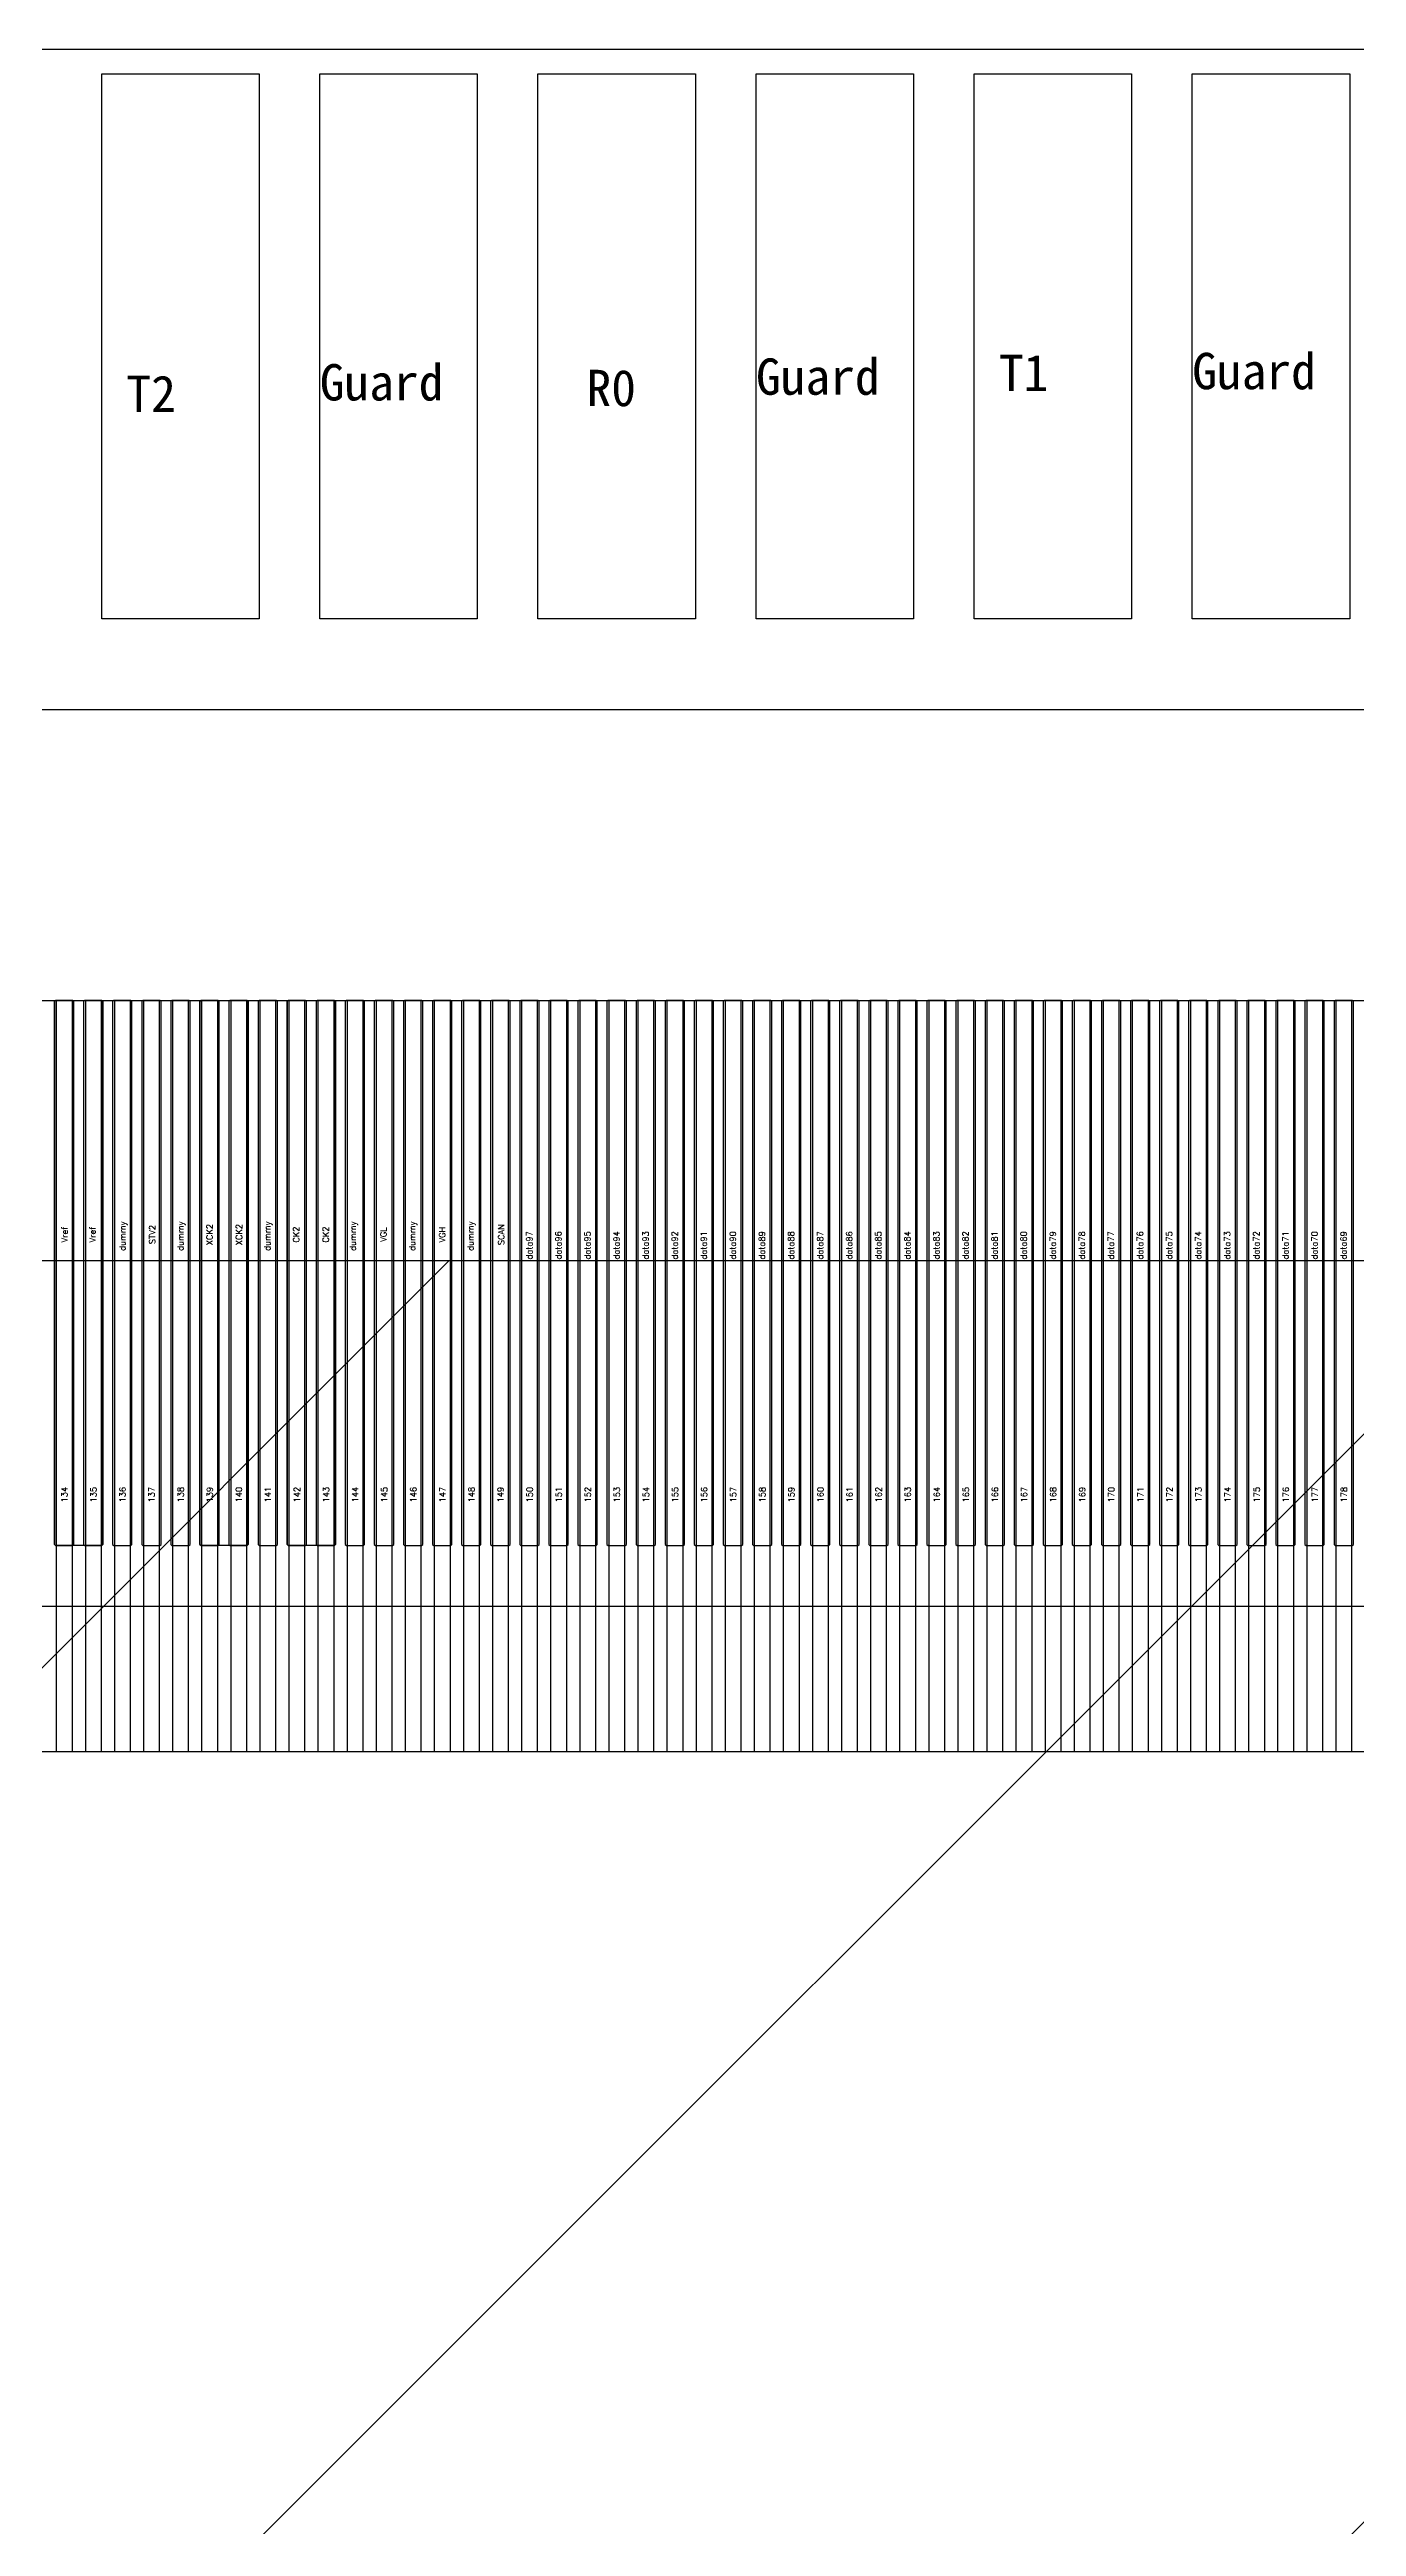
# Model space of a CAD drawing. Header units: millimetres. Extents: x 1387 to 2553, y -68 to 207.
# Drawn here: x 1860.665 to 1861.744, y 51.478 to 53.523 of the extents above; entities that cross this region are included whole.
import ezdxf
from ezdxf.enums import TextEntityAlignment as Align

# ---------------------------------------------------------------- set-up
doc = ezdxf.new("R2010")
doc.units = ezdxf.units.MM
for name, color, linetype in [('COF', 4, 'Continuous'), ('DIM（标注）', 3, 'Continuous'), ('Panel', 7, 'Continuous')]:
    doc.layers.add(name, color=color, linetype=linetype)
doc.styles.add('txt', font='txt.shx')
doc.styles.add('宋体', font='')
doc.styles.get('宋体').set_extended_font_data('SimSun')
doc.dimstyles.new('STANDARD$0', dxfattribs={"dimtxt": 2, "dimasz": 2, "dimexe": 0.4, "dimexo": 0.4, "dimgap": 0.4, "dimtad": 1, "dimzin": 0, "dimdsep": 46, "dimtxsty": '宋体', "dimcen": 0.4, "dimclrd": 256, "dimclre": 256, "dimclrt": 256, "dimadec": 0, "dimazin": 0, "dimtfac": 1, "dimtofl": 0, "dimtmove": 0, "dimatfit": 3, "dimfxl": 1, "dimtolj": 1, "dimtzin": 0, "dimarcsym": 0})

# ---------------------------------------------------------------- blocks, each defined once
blk = doc.blocks.new('COF')
at = {"layer": 'COF'}
for p, q in [((1641.7011, 311.7192, 0.4681), (1648.8301, 311.7192, 0.4681)), ((1641.7011, 311.7192, 0.4681), (1648.8301, 311.7192, 0.4681)), ((1645.3431, 311.7192, 0.4681), (1645.3431, 311.0992, 0.4681)), ((1645.3561, 311.7192, 0.4681), (1645.3561, 311.0992, 0.4681)), ((1645.3671, 311.7192, 0.4681), (1645.3671, 311.0992, 0.4681)), ((1645.3801, 311.7192, 0.4681), (1645.3801, 311.0992, 0.4681)), ((1645.3911, 311.7192, 0.4681), (1645.3911, 311.0992, 0.4681)), ((1645.4041, 311.7192, 0.4681), (1645.4041, 311.0992, 0.4681)), ((1645.4151, 311.7192, 0.4681), (1645.4151, 311.0992, 0.4681)), ((1645.4281, 311.7192, 0.4681), (1645.4281, 311.0992, 0.4681)), ((1645.4391, 311.7192, 0.4681), (1645.4391, 311.0992, 0.4681)), ((1645.4521, 311.7192, 0.4681), (1645.4521, 311.0992, 0.4681)), ((1645.4631, 311.7192, 0.4681), (1645.4631, 311.0992, 0.4681)), ((1645.4761, 311.7192, 0.4681), (1645.4761, 311.0992, 0.4681)), ((1645.4871, 311.7192, 0.4681), (1645.4871, 311.0992, 0.4681)), ((1645.5001, 311.7192, 0.4681), (1645.5001, 311.0992, 0.4681)), ((1645.5111, 311.7192, 0.4681), (1645.5111, 311.0992, 0.4681)), ((1645.5241, 311.7192, 0.4681), (1645.5241, 311.0992, 0.4681)), ((1645.5351, 311.7192, 0.4681), (1645.5351, 311.0992, 0.4681)), ((1645.5481, 311.7192, 0.4681), (1645.5481, 311.0992, 0.4681)), ((1645.5591, 311.7192, 0.4681), (1645.5591, 311.0992, 0.4681)), ((1645.5721, 311.7192, 0.4681), (1645.5721, 311.0992, 0.4681)), ((1645.5831, 311.7192, 0.4681), (1645.5831, 311.0992, 0.4681)), ((1645.5961, 311.7192, 0.4681), (1645.5961, 311.0992, 0.4681)), ((1645.6071, 311.7192, 0.4681), (1645.6071, 311.0992, 0.4681)), ((1645.6201, 311.7192, 0.4681), (1645.6201, 311.0992, 0.4681)), ((1645.6311, 311.7192, 0.4681), (1645.6311, 311.0992, 0.4681)), ((1645.6441, 311.7192, 0.4681), (1645.6441, 311.0992, 0.4681)), ((1645.6551, 311.7192, 0.4681), (1645.6551, 311.0992, 0.4681)), ((1645.6681, 311.7192, 0.4681), (1645.6681, 311.0992, 0.4681)), ((1645.6791, 311.7192, 0.4681), (1645.6791, 311.0992, 0.4681)), ((1645.6921, 311.7192, 0.4681), (1645.6921, 311.0992, 0.4681)), ((1645.7031, 311.7192, 0.4681), (1645.7031, 311.0992, 0.4681)), ((1645.7161, 311.7192, 0.4681), (1645.7161, 311.0992, 0.4681)), ((1645.7271, 311.7192, 0.4681), (1645.7271, 311.0992, 0.4681)), ((1645.7401, 311.7192, 0.4681), (1645.7401, 311.0992, 0.4681)), ((1645.7511, 311.7192, 0.4681), (1645.7511, 311.0992, 0.4681)), ((1645.7641, 311.7192, 0.4681), (1645.7641, 311.0992, 0.4681)), ((1645.7751, 311.7192, 0.4681), (1645.7751, 311.0992, 0.4681)), ((1645.7881, 311.7192, 0.4681), (1645.7881, 311.0992, 0.4681)), ((1645.7991, 311.7192, 0.4681), (1645.7991, 311.0992, 0.4681)), ((1645.8121, 311.7192, 0.4681), (1645.8121, 311.0992, 0.4681)), ((1645.8231, 311.7192, 0.4681), (1645.8231, 311.0992, 0.4681)), ((1645.8361, 311.7192, 0.4681), (1645.8361, 311.0992, 0.4681)), ((1645.8471, 311.7192, 0.4681), (1645.8471, 311.0992, 0.4681)), ((1645.8601, 311.7192, 0.4681), (1645.8601, 311.0992, 0.4681)), ((1645.8711, 311.7192, 0.4681), (1645.8711, 311.0992, 0.4681)), ((1645.8841, 311.7192, 0.4681), (1645.8841, 311.0992, 0.4681)), ((1645.8951, 311.7192, 0.4681), (1645.8951, 311.0992, 0.4681)), ((1645.9081, 311.7192, 0.4681), (1645.9081, 311.0992, 0.4681)), ((1645.9191, 311.7192, 0.4681), (1645.9191, 311.0992, 0.4681)), ((1645.9321, 311.7192, 0.4681), (1645.9321, 311.0992, 0.4681)), ((1645.9431, 311.7192, 0.4681), (1645.9431, 311.0992, 0.4681)), ((1645.9561, 311.7192, 0.4681), (1645.9561, 311.0992, 0.4681)), ((1645.9671, 311.7192, 0.4681), (1645.9671, 311.0992, 0.4681)), ((1645.9801, 311.7192, 0.4681), (1645.9801, 311.0992, 0.4681)), ((1645.9911, 311.7192, 0.4681), (1645.9911, 311.0992, 0.4681)), ((1646.0041, 311.7192, 0.4681), (1646.0041, 311.0992, 0.4681)), ((1646.0151, 311.7192, 0.4681), (1646.0151, 311.0992, 0.4681)), ((1646.0281, 311.7192, 0.4681), (1646.0281, 311.0992, 0.4681)), ((1646.0391, 311.7192, 0.4681), (1646.0391, 311.0992, 0.4681)), ((1646.0521, 311.7192, 0.4681), (1646.0521, 311.0992, 0.4681)), ((1646.0631, 311.7192, 0.4681), (1646.0631, 311.0992, 0.4681)), ((1646.0761, 311.7192, 0.4681), (1646.0761, 311.0992, 0.4681)), ((1646.0871, 311.7192, 0.4681), (1646.0871, 311.0992, 0.4681)), ((1646.1001, 311.7192, 0.4681), (1646.1001, 311.0992, 0.4681)), ((1646.1111, 311.7192, 0.4681), (1646.1111, 311.0992, 0.4681)), ((1646.1241, 311.7192, 0.4681), (1646.1241, 311.0992, 0.4681)), ((1646.1351, 311.7192, 0.4681), (1646.1351, 311.0992, 0.4681)), ((1646.1481, 311.7192, 0.4681), (1646.1481, 311.0992, 0.4681)), ((1646.1591, 311.7192, 0.4681), (1646.1591, 311.0992, 0.4681)), ((1646.1721, 311.7192, 0.4681), (1646.1721, 311.0992, 0.4681)), ((1646.1831, 311.7192, 0.4681), (1646.1831, 311.0992, 0.4681)), ((1646.1961, 311.7192, 0.4681), (1646.1961, 311.0992, 0.4681)), ((1646.2071, 311.7192, 0.4681), (1646.2071, 311.0992, 0.4681)), ((1646.2201, 311.7192, 0.4681), (1646.2201, 311.0992, 0.4681)), ((1646.2311, 311.7192, 0.4681), (1646.2311, 311.0992, 0.4681)), ((1646.2441, 311.7192, 0.4681), (1646.2441, 311.0992, 0.4681)), ((1646.2551, 311.7192, 0.4681), (1646.2551, 311.0992, 0.4681)), ((1646.2681, 311.7192, 0.4681), (1646.2681, 311.0992, 0.4681)), ((1646.2791, 311.7192, 0.4681), (1646.2791, 311.0992, 0.4681)), ((1646.2921, 311.7192, 0.4681), (1646.2921, 311.0992, 0.4681)), ((1646.3031, 311.7192, 0.4681), (1646.3031, 311.0992, 0.4681)), ((1646.3161, 311.7192, 0.4681), (1646.3161, 311.0992, 0.4681)), ((1646.3271, 311.7192, 0.4681), (1646.3271, 311.0992, 0.4681)), ((1646.3401, 311.7192, 0.4681), (1646.3401, 311.0992, 0.4681)), ((1646.3511, 311.7192, 0.4681), (1646.3511, 311.0992, 0.4681)), ((1646.3641, 311.7192, 0.4681), (1646.3641, 311.0992, 0.4681)), ((1646.3751, 311.7192, 0.4681), (1646.3751, 311.0992, 0.4681)), ((1646.3881, 311.7192, 0.4681), (1646.3881, 311.0992, 0.4681)), ((1646.3991, 311.7192, 0.4681), (1646.3991, 311.0992, 0.4681)), ((1646.4121, 311.7192, 0.4681), (1646.4121, 311.0992, 0.4681)), ((1641.9006, 311.0992, 0.4681), (1648.6306, 311.0992, 0.4681)), ((1645.3431, 311.0992, 0.4681), (1645.3561, 311.0992, 0.4681)), ((1645.3436, 311.0992, 0.4681), (1645.3556, 311.0992, 0.4681)), ((1645.3671, 311.0992, 0.4681), (1645.3801, 311.0992, 0.4681)), ((1645.3676, 311.0992, 0.4681), (1645.3796, 311.0992, 0.4681)), ((1645.3911, 311.0992, 0.4681), (1645.4041, 311.0992, 0.4681)), ((1645.3916, 311.0992, 0.4681), (1645.4036, 311.0992, 0.4681)), ((1645.4151, 311.0992, 0.4681), (1645.4281, 311.0992, 0.4681)), ((1645.4156, 311.0992, 0.4681), (1645.4276, 311.0992, 0.4681)), ((1645.4391, 311.0992, 0.4681), (1645.4521, 311.0992, 0.4681)), ((1645.4396, 311.0992, 0.4681), (1645.4516, 311.0992, 0.4681)), ((1645.4631, 311.0992, 0.4681), (1645.4761, 311.0992, 0.4681)), ((1645.4636, 311.0992, 0.4681), (1645.4756, 311.0992, 0.4681)), ((1645.4871, 311.0992, 0.4681), (1645.5001, 311.0992, 0.4681)), ((1645.4876, 311.0992, 0.4681), (1645.4996, 311.0992, 0.4681)), ((1645.5111, 311.0992, 0.4681), (1645.5241, 311.0992, 0.4681)), ((1645.5116, 311.0992, 0.4681), (1645.5236, 311.0992, 0.4681)), ((1645.5351, 311.0992, 0.4681), (1645.5481, 311.0992, 0.4681)), ((1645.5356, 311.0992, 0.4681), (1645.5476, 311.0992, 0.4681)), ((1645.5591, 311.0992, 0.4681), (1645.5721, 311.0992, 0.4681)), ((1645.5596, 311.0992, 0.4681), (1645.5716, 311.0992, 0.4681)), ((1645.5831, 311.0992, 0.4681), (1645.5961, 311.0992, 0.4681)), ((1645.5836, 311.0992, 0.4681), (1645.5956, 311.0992, 0.4681)), ((1645.6071, 311.0992, 0.4681), (1645.6201, 311.0992, 0.4681)), ((1645.6076, 311.0992, 0.4681), (1645.6196, 311.0992, 0.4681)), ((1645.6311, 311.0992, 0.4681), (1645.6441, 311.0992, 0.4681)), ((1645.6316, 311.0992, 0.4681), (1645.6436, 311.0992, 0.4681)), ((1645.6551, 311.0992, 0.4681), (1645.6681, 311.0992, 0.4681)), ((1645.6556, 311.0992, 0.4681), (1645.6676, 311.0992, 0.4681)), ((1645.6791, 311.0992, 0.4681), (1645.6921, 311.0992, 0.4681)), ((1645.6796, 311.0992, 0.4681), (1645.6916, 311.0992, 0.4681)), ((1645.7031, 311.0992, 0.4681), (1645.7161, 311.0992, 0.4681)), ((1645.7036, 311.0992, 0.4681), (1645.7156, 311.0992, 0.4681)), ((1645.7271, 311.0992, 0.4681), (1645.7401, 311.0992, 0.4681)), ((1645.7276, 311.0992, 0.4681), (1645.7396, 311.0992, 0.4681)), ((1645.7511, 311.0992, 0.4681), (1645.7641, 311.0992, 0.4681)), ((1645.7516, 311.0992, 0.4681), (1645.7636, 311.0992, 0.4681)), ((1645.7751, 311.0992, 0.4681), (1645.7881, 311.0992, 0.4681)), ((1645.7756, 311.0992, 0.4681), (1645.7876, 311.0992, 0.4681)), ((1645.7991, 311.0992, 0.4681), (1645.8121, 311.0992, 0.4681)), ((1645.7996, 311.0992, 0.4681), (1645.8116, 311.0992, 0.4681)), ((1645.8231, 311.0992, 0.4681), (1645.8361, 311.0992, 0.4681)), ((1645.8236, 311.0992, 0.4681), (1645.8356, 311.0992, 0.4681)), ((1645.8471, 311.0992, 0.4681), (1645.8601, 311.0992, 0.4681)), ((1645.8476, 311.0992, 0.4681), (1645.8596, 311.0992, 0.4681)), ((1645.8711, 311.0992, 0.4681), (1645.8841, 311.0992, 0.4681)), ((1645.8716, 311.0992, 0.4681), (1645.8836, 311.0992, 0.4681)), ((1645.8951, 311.0992, 0.4681), (1645.9081, 311.0992, 0.4681)), ((1645.8956, 311.0992, 0.4681), (1645.9076, 311.0992, 0.4681)), ((1645.9191, 311.0992, 0.4681), (1645.9321, 311.0992, 0.4681)), ((1645.9196, 311.0992, 0.4681), (1645.9316, 311.0992, 0.4681)), ((1645.9431, 311.0992, 0.4681), (1645.9561, 311.0992, 0.4681)), ((1645.9436, 311.0992, 0.4681), (1645.9556, 311.0992, 0.4681)), ((1645.9671, 311.0992, 0.4681), (1645.9801, 311.0992, 0.4681)), ((1645.9676, 311.0992, 0.4681), (1645.9796, 311.0992, 0.4681)), ((1645.9911, 311.0992, 0.4681), (1646.0041, 311.0992, 0.4681)), ((1645.9916, 311.0992, 0.4681), (1646.0036, 311.0992, 0.4681)), ((1646.0151, 311.0992, 0.4681), (1646.0281, 311.0992, 0.4681)), ((1646.0156, 311.0992, 0.4681), (1646.0276, 311.0992, 0.4681)), ((1646.0391, 311.0992, 0.4681), (1646.0521, 311.0992, 0.4681)), ((1646.0396, 311.0992, 0.4681), (1646.0516, 311.0992, 0.4681)), ((1646.0631, 311.0992, 0.4681), (1646.0761, 311.0992, 0.4681)), ((1646.0636, 311.0992, 0.4681), (1646.0756, 311.0992, 0.4681)), ((1646.0871, 311.0992, 0.4681), (1646.1001, 311.0992, 0.4681)), ((1646.0876, 311.0992, 0.4681), (1646.0996, 311.0992, 0.4681)), ((1646.1111, 311.0992, 0.4681), (1646.1241, 311.0992, 0.4681)), ((1646.1116, 311.0992, 0.4681), (1646.1236, 311.0992, 0.4681)), ((1646.1351, 311.0992, 0.4681), (1646.1481, 311.0992, 0.4681)), ((1646.1356, 311.0992, 0.4681), (1646.1476, 311.0992, 0.4681)), ((1646.1591, 311.0992, 0.4681), (1646.1721, 311.0992, 0.4681)), ((1646.1596, 311.0992, 0.4681), (1646.1716, 311.0992, 0.4681)), ((1646.1831, 311.0992, 0.4681), (1646.1961, 311.0992, 0.4681)), ((1646.1836, 311.0992, 0.4681), (1646.1956, 311.0992, 0.4681)), ((1646.2071, 311.0992, 0.4681), (1646.2201, 311.0992, 0.4681)), ((1646.2076, 311.0992, 0.4681), (1646.2196, 311.0992, 0.4681)), ((1646.2311, 311.0992, 0.4681), (1646.2441, 311.0992, 0.4681)), ((1646.2316, 311.0992, 0.4681), (1646.2436, 311.0992, 0.4681)), ((1646.2551, 311.0992, 0.4681), (1646.2681, 311.0992, 0.4681)), ((1646.2556, 311.0992, 0.4681), (1646.2676, 311.0992, 0.4681)), ((1646.2791, 311.0992, 0.4681), (1646.2921, 311.0992, 0.4681)), ((1646.2796, 311.0992, 0.4681), (1646.2916, 311.0992, 0.4681)), ((1646.3031, 311.0992, 0.4681), (1646.3161, 311.0992, 0.4681)), ((1646.3036, 311.0992, 0.4681), (1646.3156, 311.0992, 0.4681)), ((1646.3271, 311.0992, 0.4681), (1646.3401, 311.0992, 0.4681)), ((1646.3276, 311.0992, 0.4681), (1646.3396, 311.0992, 0.4681)), ((1646.3511, 311.0992, 0.4681), (1646.3641, 311.0992, 0.4681)), ((1646.3516, 311.0992, 0.4681), (1646.3636, 311.0992, 0.4681)), ((1646.3751, 311.0992, 0.4681), (1646.3881, 311.0992, 0.4681)), ((1646.3756, 311.0992, 0.4681), (1646.3876, 311.0992, 0.4681)), ((1646.3991, 311.0992, 0.4681), (1646.4121, 311.0992, 0.4681)), ((1646.3996, 311.0992, 0.4681), (1646.4116, 311.0992, 0.4681))]:
    blk.add_line(p, q, dxfattribs=at)
blk = doc.blocks.new('*D66')
at = {"layer": 'Defpoints', "color": 0, "linetype": 'Continuous'}
for p in [(1856.9983, 52.2378, 0.2184), (1842.9856, -9.3035), (1863.0287, -9.3035, 0.2184)]:
    blk.add_point(p, dxfattribs=at)
at = {"layer": 'DIM（标注）', "color": 3, "linetype": 'Continuous', "lineweight": -2}
for p, q in [((1856.3983, 52.2378), (1842.3856, 52.2378)), ((1842.9856, 51.6378), (1842.9856, 40.3532)), ((1842.9856, -8.7035), (1842.9856, 29.6616)), ((1862.4287, -9.3035), (1842.3856, -9.3035))]:
    blk.add_line(p, q, dxfattribs=at)
at = {"layer": 'DIM（标注）', "color": 3, "linetype": 'Continuous'}
for points in [[(1842.8856, 51.6378), (1843.0856, 51.6378), (1842.9856, 52.2378)], [(1842.8856, -8.7035), (1843.0856, -8.7035), (1842.9856, -9.3035)]]:
    blk.add_solid(points, dxfattribs=at)
at = {"layer": 'DIM（标注）', "color": 3, "linetype": 'Continuous', "insert": (1842.9856, 35.0074), "char_height": 1.5, "attachment_point": 5, "rotation": 90, "style": '宋体'}
blk.add_mtext('61.54±0.5', dxfattribs=at)
blk = doc.blocks.new('DAFADF')
h = blk.add_hatch()
h.set_pattern_fill('ANSI31', scale=0.2, style=0)
h.set_pattern_definition([(45, (861.3915, -112.815), (-0.4490128, 0.4490128), [])])
h.paths.add_polyline_path([(1762.6906, 35.3146, -0.315299), (1763.0196, 35.7845), (1764.3687, 36.2755), (1756.3326, 36.2755), (1757.6807, 35.7848, -0.315827), (1758.0106, 35.3146), (1758.0106, 33.2755), (1762.6906, 33.2755)])
at = {"color": 30, "linetype": 'Continuous'}
blk.add_line((1764.3686, 36.2755, 2.6737), (1756.3326, 36.2755, 2.6737), dxfattribs=at)
at = {"color": 30, "linetype": 'Continuous', "elevation": 2.6737}
blk.add_lwpolyline([(1765.5756, 37.2755), (1755.1256, 37.2755)], dxfattribs=at)

msp = doc.modelspace()

# ---------------------------------------------------------------- linework, layer by layer
at = {"layer": 'Panel', "elevation": 2.6737}
for points in [[(1860.7085, 53.0528), (1860.7085, 53.5028)], [(1860.7085, 53.5028), (1860.8385, 53.5028)], [(1860.8385, 53.5028), (1860.8385, 53.0528)], [(1860.8885, 53.0528), (1860.8885, 53.5028)], [(1860.8885, 53.5028), (1861.0185, 53.5028)], [(1861.0185, 53.5028), (1861.0185, 53.0528)], [(1861.0685, 53.0528), (1861.0685, 53.5028)], [(1861.0685, 53.5028), (1861.1985, 53.5028)], [(1861.1985, 53.5028), (1861.1985, 53.0528)], [(1861.2485, 53.0528), (1861.2485, 53.5028)], [(1861.2485, 53.5028), (1861.3785, 53.5028)], [(1861.3785, 53.5028), (1861.3785, 53.0528)], [(1861.4285, 53.0528), (1861.4285, 53.5028)], [(1861.4285, 53.5028), (1861.5585, 53.5028)], [(1861.5585, 53.5028), (1861.5585, 53.0528)], [(1861.6085, 53.0528), (1861.6085, 53.5028)], [(1861.6085, 53.5028), (1861.7385, 53.5028)], [(1861.7385, 53.5028), (1861.7385, 53.0528)], [(1860.8385, 53.0528), (1860.7085, 53.0528)], [(1861.0185, 53.0528), (1860.8885, 53.0528)], [(1861.1985, 53.0528), (1861.0685, 53.0528)], [(1861.3785, 53.0528), (1861.2485, 53.0528)], [(1861.5585, 53.0528), (1861.4285, 53.0528)], [(1861.7385, 53.0528), (1861.6085, 53.0528)], [(1866.1983, 52.9778), (1854.9983, 52.9778)], [(1860.6695, 52.7368), (1860.6705, 52.7378)], [(1860.6705, 52.7378), (1860.6695, 52.7368)], [(1860.6695, 52.7368), (1860.6695, 52.7368)], [(1860.6695, 52.2888), (1860.6695, 52.7368)], [(1860.6695, 52.7368), (1860.6695, 52.2888)], [(1860.6705, 52.7378), (1860.7085, 52.7378)], [(1860.6845, 52.7378), (1860.6705, 52.7378)], [(1860.6855, 52.7368), (1860.6845, 52.7378)], [(1860.6855, 52.2888), (1860.6855, 52.7368)], [(1860.6945, 52.7378), (1860.6935, 52.7368)], [(1860.6935, 52.7368), (1860.6935, 52.2888)], [(1860.7085, 52.7378), (1860.6945, 52.7378)], [(1860.7085, 52.7378), (1860.7095, 52.7368)], [(1860.7095, 52.7368), (1860.7085, 52.7378)], [(1860.7095, 52.7368), (1860.7095, 52.2888)], [(1860.7095, 52.2888), (1860.7095, 52.7368)], [(1860.7185, 52.7378), (1860.7175, 52.7368)], [(1860.7175, 52.7368), (1860.7175, 52.2888)], [(1860.7325, 52.7378), (1860.7185, 52.7378)], [(1860.7335, 52.7368), (1860.7325, 52.7378)], [(1860.7335, 52.2888), (1860.7335, 52.7368)], [(1860.7425, 52.7378), (1860.7415, 52.7368)], [(1860.7415, 52.7368), (1860.7415, 52.2888)], [(1860.7565, 52.7378), (1860.7425, 52.7378)], [(1860.7575, 52.7368), (1860.7565, 52.7378)], [(1860.7575, 52.2888), (1860.7575, 52.7368)], [(1860.7665, 52.7378), (1860.7655, 52.7368)], [(1860.7655, 52.7368), (1860.7655, 52.2888)], [(1860.7805, 52.7378), (1860.7665, 52.7378)], [(1860.7815, 52.7368), (1860.7805, 52.7378)], [(1860.7815, 52.2888), (1860.7815, 52.7368)], [(1860.7895, 52.7368), (1860.7905, 52.7378)], [(1860.7905, 52.7378), (1860.7895, 52.7368)], [(1860.7895, 52.7368), (1860.7895, 52.7368)], [(1860.7895, 52.2888), (1860.7895, 52.7368)], [(1860.7895, 52.7368), (1860.7895, 52.2888)], [(1860.7905, 52.7378), (1860.8285, 52.7378)], [(1860.8045, 52.7378), (1860.7905, 52.7378)], [(1860.8055, 52.7368), (1860.8045, 52.7378)], [(1860.8055, 52.2888), (1860.8055, 52.7368)], [(1860.8145, 52.7378), (1860.8135, 52.7368)], [(1860.8135, 52.7368), (1860.8135, 52.2888)], [(1860.8285, 52.7378), (1860.8145, 52.7378)], [(1860.8285, 52.7378), (1860.8295, 52.7368)], [(1860.8295, 52.7368), (1860.8285, 52.7378)], [(1860.8295, 52.7368), (1860.8295, 52.2888)], [(1860.8295, 52.2888), (1860.8295, 52.7368)], [(1860.8385, 52.7378), (1860.8375, 52.7368)], [(1860.8375, 52.7368), (1860.8375, 52.2888)], [(1860.8525, 52.7378), (1860.8385, 52.7378)], [(1860.8535, 52.7368), (1860.8525, 52.7378)], [(1860.8535, 52.2888), (1860.8535, 52.7368)], [(1860.8615, 52.7368), (1860.8625, 52.7378)], [(1860.8625, 52.7378), (1860.8615, 52.7368)], [(1860.8615, 52.7368), (1860.8615, 52.7368)], [(1860.8615, 52.2888), (1860.8615, 52.7368)], [(1860.8615, 52.7368), (1860.8615, 52.2888)], [(1860.8625, 52.7378), (1860.9005, 52.7378)], [(1860.8765, 52.7378), (1860.8625, 52.7378)], [(1860.8775, 52.7368), (1860.8765, 52.7378)], [(1860.8775, 52.2888), (1860.8775, 52.7368)], [(1860.8865, 52.7378), (1860.8855, 52.7368)], [(1860.8855, 52.7368), (1860.8855, 52.2888)], [(1860.9005, 52.7378), (1860.8865, 52.7378)], [(1860.9005, 52.7378), (1860.9015, 52.7368)], [(1860.9015, 52.7368), (1860.9005, 52.7378)], [(1860.9015, 52.7368), (1860.9015, 52.2888)], [(1860.9015, 52.2888), (1860.9015, 52.7368)], [(1860.9105, 52.7378), (1860.9095, 52.7368)], [(1860.9095, 52.7368), (1860.9095, 52.2888)], [(1860.9245, 52.7378), (1860.9105, 52.7378)], [(1860.9255, 52.7368), (1860.9245, 52.7378)], [(1860.9255, 52.2888), (1860.9255, 52.7368)], [(1860.9345, 52.7378), (1860.9335, 52.7368)], [(1860.9335, 52.7368), (1860.9335, 52.2888)], [(1860.9485, 52.7378), (1860.9345, 52.7378)], [(1860.9495, 52.7368), (1860.9485, 52.7378)], [(1860.9495, 52.2888), (1860.9495, 52.7368)], [(1860.9585, 52.7378), (1860.9575, 52.7368)], [(1860.9575, 52.7368), (1860.9575, 52.2888)], [(1860.9725, 52.7378), (1860.9585, 52.7378)], [(1860.9735, 52.7368), (1860.9725, 52.7378)], [(1860.9735, 52.2888), (1860.9735, 52.7368)], [(1860.9825, 52.7378), (1860.9815, 52.7368)], [(1860.9815, 52.7368), (1860.9815, 52.2888)], [(1860.9965, 52.7378), (1860.9825, 52.7378)], [(1860.9975, 52.7368), (1860.9965, 52.7378)], [(1860.9975, 52.2888), (1860.9975, 52.7368)], [(1861.0065, 52.7378), (1861.0055, 52.7368)], [(1861.0055, 52.7368), (1861.0055, 52.2888)], [(1861.0205, 52.7378), (1861.0065, 52.7378)], [(1861.0215, 52.7368), (1861.0205, 52.7378)], [(1861.0215, 52.2888), (1861.0215, 52.7368)], [(1861.0305, 52.7378), (1861.0295, 52.7368)], [(1861.0295, 52.7368), (1861.0295, 52.2888)], [(1861.0445, 52.7378), (1861.0305, 52.7378)], [(1861.0455, 52.7368), (1861.0445, 52.7378)], [(1861.0455, 52.2888), (1861.0455, 52.7368)], [(1861.0545, 52.7378), (1861.0535, 52.7368)], [(1861.0535, 52.7368), (1861.0535, 52.2888)], [(1861.0685, 52.7378), (1861.0545, 52.7378)], [(1861.0695, 52.7368), (1861.0685, 52.7378)], [(1861.0695, 52.2888), (1861.0695, 52.7368)], [(1861.0785, 52.7378), (1861.0775, 52.7368)], [(1861.0775, 52.7368), (1861.0775, 52.2888)], [(1861.0925, 52.7378), (1861.0785, 52.7378)], [(1861.0935, 52.7368), (1861.0925, 52.7378)], [(1861.0935, 52.2888), (1861.0935, 52.7368)], [(1861.1025, 52.7378), (1861.1015, 52.7368)], [(1861.1015, 52.7368), (1861.1015, 52.2888)], [(1861.1165, 52.7378), (1861.1025, 52.7378)], [(1861.1175, 52.7368), (1861.1165, 52.7378)], [(1861.1175, 52.2888), (1861.1175, 52.7368)], [(1861.1265, 52.7378), (1861.1255, 52.7368)], [(1861.1255, 52.7368), (1861.1255, 52.2888)], [(1861.1405, 52.7378), (1861.1265, 52.7378)], [(1861.1415, 52.7368), (1861.1405, 52.7378)], [(1861.1415, 52.2888), (1861.1415, 52.7368)], [(1861.1505, 52.7378), (1861.1495, 52.7368)], [(1861.1495, 52.7368), (1861.1495, 52.2888)], [(1861.1645, 52.7378), (1861.1505, 52.7378)], [(1861.1655, 52.7368), (1861.1645, 52.7378)], [(1861.1655, 52.2888), (1861.1655, 52.7368)], [(1861.1745, 52.7378), (1861.1735, 52.7368)], [(1861.1735, 52.7368), (1861.1735, 52.2888)], [(1861.1885, 52.7378), (1861.1745, 52.7378)], [(1861.1895, 52.7368), (1861.1885, 52.7378)], [(1861.1895, 52.2888), (1861.1895, 52.7368)], [(1861.1985, 52.7378), (1861.1975, 52.7368)], [(1861.1975, 52.7368), (1861.1975, 52.2888)], [(1861.2125, 52.7378), (1861.1985, 52.7378)], [(1861.2135, 52.7368), (1861.2125, 52.7378)], [(1861.2135, 52.2888), (1861.2135, 52.7368)], [(1861.2225, 52.7378), (1861.2215, 52.7368)], [(1861.2215, 52.7368), (1861.2215, 52.2888)], [(1861.2365, 52.7378), (1861.2225, 52.7378)], [(1861.2375, 52.7368), (1861.2365, 52.7378)], [(1861.2375, 52.2888), (1861.2375, 52.7368)], [(1861.2465, 52.7378), (1861.2455, 52.7368)], [(1861.2455, 52.7368), (1861.2455, 52.2888)], [(1861.2605, 52.7378), (1861.2465, 52.7378)], [(1861.2615, 52.7368), (1861.2605, 52.7378)], [(1861.2615, 52.2888), (1861.2615, 52.7368)], [(1861.2705, 52.7378), (1861.2695, 52.7368)], [(1861.2695, 52.7368), (1861.2695, 52.2888)], [(1861.2845, 52.7378), (1861.2705, 52.7378)], [(1861.2855, 52.7368), (1861.2845, 52.7378)], [(1861.2855, 52.2888), (1861.2855, 52.7368)], [(1861.2945, 52.7378), (1861.2935, 52.7368)], [(1861.2935, 52.7368), (1861.2935, 52.2888)], [(1861.3085, 52.7378), (1861.2945, 52.7378)], [(1861.3095, 52.7368), (1861.3085, 52.7378)], [(1861.3095, 52.2888), (1861.3095, 52.7368)], [(1861.3185, 52.7378), (1861.3175, 52.7368)], [(1861.3175, 52.7368), (1861.3175, 52.2888)], [(1861.3325, 52.7378), (1861.3185, 52.7378)], [(1861.3335, 52.7368), (1861.3325, 52.7378)], [(1861.3335, 52.2888), (1861.3335, 52.7368)], [(1861.3425, 52.7378), (1861.3415, 52.7368)], [(1861.3415, 52.7368), (1861.3415, 52.2888)], [(1861.3565, 52.7378), (1861.3425, 52.7378)], [(1861.3575, 52.7368), (1861.3565, 52.7378)], [(1861.3575, 52.2888), (1861.3575, 52.7368)], [(1861.3665, 52.7378), (1861.3655, 52.7368)], [(1861.3655, 52.7368), (1861.3655, 52.2888)], [(1861.3805, 52.7378), (1861.3665, 52.7378)], [(1861.3815, 52.7368), (1861.3805, 52.7378)], [(1861.3815, 52.2888), (1861.3815, 52.7368)], [(1861.3905, 52.7378), (1861.3895, 52.7368)], [(1861.3895, 52.7368), (1861.3895, 52.2888)], [(1861.4045, 52.7378), (1861.3905, 52.7378)], [(1861.4055, 52.7368), (1861.4045, 52.7378)], [(1861.4055, 52.2888), (1861.4055, 52.7368)], [(1861.4145, 52.7378), (1861.4135, 52.7368)], [(1861.4135, 52.7368), (1861.4135, 52.2888)], [(1861.4285, 52.7378), (1861.4145, 52.7378)], [(1861.4295, 52.7368), (1861.4285, 52.7378)], [(1861.4295, 52.2888), (1861.4295, 52.7368)], [(1861.4385, 52.7378), (1861.4375, 52.7368)], [(1861.4375, 52.7368), (1861.4375, 52.2888)], [(1861.4525, 52.7378), (1861.4385, 52.7378)], [(1861.4535, 52.7368), (1861.4525, 52.7378)], [(1861.4535, 52.2888), (1861.4535, 52.7368)], [(1861.4625, 52.7378), (1861.4615, 52.7368)], [(1861.4615, 52.7368), (1861.4615, 52.2888)], [(1861.4765, 52.7378), (1861.4625, 52.7378)], [(1861.4775, 52.7368), (1861.4765, 52.7378)], [(1861.4775, 52.2888), (1861.4775, 52.7368)], [(1861.4865, 52.7378), (1861.4855, 52.7368)], [(1861.4855, 52.7368), (1861.4855, 52.2888)], [(1861.5005, 52.7378), (1861.4865, 52.7378)], [(1861.5015, 52.7368), (1861.5005, 52.7378)], [(1861.5015, 52.2888), (1861.5015, 52.7368)], [(1861.5105, 52.7378), (1861.5095, 52.7368)], [(1861.5095, 52.7368), (1861.5095, 52.2888)], [(1861.5245, 52.7378), (1861.5105, 52.7378)], [(1861.5255, 52.7368), (1861.5245, 52.7378)], [(1861.5255, 52.2888), (1861.5255, 52.7368)], [(1861.5345, 52.7378), (1861.5335, 52.7368)], [(1861.5335, 52.7368), (1861.5335, 52.2888)], [(1861.5485, 52.7378), (1861.5345, 52.7378)], [(1861.5495, 52.7368), (1861.5485, 52.7378)], [(1861.5495, 52.2888), (1861.5495, 52.7368)], [(1861.5585, 52.7378), (1861.5575, 52.7368)], [(1861.5575, 52.7368), (1861.5575, 52.2888)], [(1861.5725, 52.7378), (1861.5585, 52.7378)], [(1861.5735, 52.7368), (1861.5725, 52.7378)], [(1861.5735, 52.2888), (1861.5735, 52.7368)], [(1861.5825, 52.7378), (1861.5815, 52.7368)], [(1861.5815, 52.7368), (1861.5815, 52.2888)], [(1861.5965, 52.7378), (1861.5825, 52.7378)], [(1861.5975, 52.7368), (1861.5965, 52.7378)], [(1861.5975, 52.2888), (1861.5975, 52.7368)], [(1861.6065, 52.7378), (1861.6055, 52.7368)], [(1861.6055, 52.7368), (1861.6055, 52.2888)], [(1861.6205, 52.7378), (1861.6065, 52.7378)], [(1861.6215, 52.7368), (1861.6205, 52.7378)], [(1861.6215, 52.2888), (1861.6215, 52.7368)], [(1861.6305, 52.7378), (1861.6295, 52.7368)], [(1861.6295, 52.7368), (1861.6295, 52.2888)], [(1861.6445, 52.7378), (1861.6305, 52.7378)], [(1861.6455, 52.7368), (1861.6445, 52.7378)], [(1861.6455, 52.2888), (1861.6455, 52.7368)], [(1861.6545, 52.7378), (1861.6535, 52.7368)], [(1861.6535, 52.7368), (1861.6535, 52.2888)], [(1861.6685, 52.7378), (1861.6545, 52.7378)], [(1861.6695, 52.7368), (1861.6685, 52.7378)], [(1861.6695, 52.2888), (1861.6695, 52.7368)], [(1861.6785, 52.7378), (1861.6775, 52.7368)], [(1861.6775, 52.7368), (1861.6775, 52.2888)], [(1861.6925, 52.7378), (1861.6785, 52.7378)], [(1861.6935, 52.7368), (1861.6925, 52.7378)], [(1861.6935, 52.2888), (1861.6935, 52.7368)], [(1861.7025, 52.7378), (1861.7015, 52.7368)], [(1861.7015, 52.7368), (1861.7015, 52.2888)], [(1861.7165, 52.7378), (1861.7025, 52.7378)], [(1861.7175, 52.7368), (1861.7165, 52.7378)], [(1861.7175, 52.2888), (1861.7175, 52.7368)], [(1861.7265, 52.7378), (1861.7255, 52.7368)], [(1861.7255, 52.7368), (1861.7255, 52.2888)], [(1861.7405, 52.7378), (1861.7265, 52.7378)], [(1861.7415, 52.7368), (1861.7405, 52.7378)], [(1861.7415, 52.2888), (1861.7415, 52.7368)], [(1860.6705, 52.2878), (1860.6695, 52.2888)], [(1860.6695, 52.2888), (1860.6695, 52.2888)], [(1860.6695, 52.2888), (1860.6705, 52.2878)], [(1860.7085, 52.2878), (1860.6705, 52.2878)], [(1860.6705, 52.2878), (1860.6845, 52.2878)], [(1860.6845, 52.2878), (1860.6855, 52.2888)], [(1860.6935, 52.2888), (1860.6935, 52.2888)], [(1860.6935, 52.2888), (1860.6945, 52.2878)], [(1860.6945, 52.2878), (1860.7085, 52.2878)], [(1860.7095, 52.2888), (1860.7085, 52.2878)], [(1860.7085, 52.2878), (1860.7095, 52.2888)], [(1860.7175, 52.2888), (1860.7175, 52.2888)], [(1860.7175, 52.2888), (1860.7185, 52.2878)], [(1860.7185, 52.2878), (1860.7325, 52.2878)], [(1860.7325, 52.2878), (1860.7335, 52.2888)], [(1860.7415, 52.2888), (1860.7415, 52.2888)], [(1860.7415, 52.2888), (1860.7425, 52.2878)], [(1860.7425, 52.2878), (1860.7565, 52.2878)], [(1860.7565, 52.2878), (1860.7575, 52.2888)], [(1860.7655, 52.2888), (1860.7655, 52.2888)], [(1860.7655, 52.2888), (1860.7665, 52.2878)], [(1860.7665, 52.2878), (1860.7805, 52.2878)], [(1860.7805, 52.2878), (1860.7815, 52.2888)], [(1860.7905, 52.2878), (1860.7895, 52.2888)], [(1860.7895, 52.2888), (1860.7895, 52.2888)], [(1860.7895, 52.2888), (1860.7905, 52.2878)], [(1860.8285, 52.2878), (1860.7905, 52.2878)], [(1860.7905, 52.2878), (1860.8045, 52.2878)], [(1860.8045, 52.2878), (1860.8055, 52.2888)], [(1860.8135, 52.2888), (1860.8135, 52.2888)], [(1860.8135, 52.2888), (1860.8145, 52.2878)], [(1860.8145, 52.2878), (1860.8285, 52.2878)], [(1860.8295, 52.2888), (1860.8285, 52.2878)], [(1860.8285, 52.2878), (1860.8295, 52.2888)], [(1860.8375, 52.2888), (1860.8375, 52.2888)], [(1860.8375, 52.2888), (1860.8385, 52.2878)], [(1860.8385, 52.2878), (1860.8525, 52.2878)], [(1860.8525, 52.2878), (1860.8535, 52.2888)], [(1860.8625, 52.2878), (1860.8615, 52.2888)], [(1860.8615, 52.2888), (1860.8615, 52.2888)], [(1860.8615, 52.2888), (1860.8625, 52.2878)], [(1860.9005, 52.2878), (1860.8625, 52.2878)], [(1860.8625, 52.2878), (1860.8765, 52.2878)], [(1860.8765, 52.2878), (1860.8775, 52.2888)], [(1860.8855, 52.2888), (1860.8855, 52.2888)], [(1860.8855, 52.2888), (1860.8865, 52.2878)], [(1860.8865, 52.2878), (1860.9005, 52.2878)], [(1860.9015, 52.2888), (1860.9005, 52.2878)], [(1860.9005, 52.2878), (1860.9015, 52.2888)], [(1860.9095, 52.2888), (1860.9095, 52.2888)], [(1860.9095, 52.2888), (1860.9105, 52.2878)], [(1860.9105, 52.2878), (1860.9245, 52.2878)], [(1860.9245, 52.2878), (1860.9255, 52.2888)], [(1860.9335, 52.2888), (1860.9335, 52.2888)], [(1860.9335, 52.2888), (1860.9345, 52.2878)], [(1860.9345, 52.2878), (1860.9485, 52.2878)], [(1860.9485, 52.2878), (1860.9495, 52.2888)], [(1860.9575, 52.2888), (1860.9575, 52.2888)], [(1860.9575, 52.2888), (1860.9585, 52.2878)], [(1860.9585, 52.2878), (1860.9725, 52.2878)], [(1860.9725, 52.2878), (1860.9735, 52.2888)], [(1860.9815, 52.2888), (1860.9815, 52.2888)], [(1860.9815, 52.2888), (1860.9825, 52.2878)], [(1860.9825, 52.2878), (1860.9965, 52.2878)], [(1860.9965, 52.2878), (1860.9975, 52.2888)], [(1861.0055, 52.2888), (1861.0055, 52.2888)], [(1861.0055, 52.2888), (1861.0065, 52.2878)], [(1861.0065, 52.2878), (1861.0205, 52.2878)], [(1861.0205, 52.2878), (1861.0215, 52.2888)], [(1861.0295, 52.2888), (1861.0295, 52.2888)], [(1861.0295, 52.2888), (1861.0305, 52.2878)], [(1861.0305, 52.2878), (1861.0445, 52.2878)], [(1861.0445, 52.2878), (1861.0455, 52.2888)], [(1861.0535, 52.2888), (1861.0535, 52.2888)], [(1861.0535, 52.2888), (1861.0545, 52.2878)], [(1861.0545, 52.2878), (1861.0685, 52.2878)], [(1861.0685, 52.2878), (1861.0695, 52.2888)], [(1861.0775, 52.2888), (1861.0775, 52.2888)], [(1861.0775, 52.2888), (1861.0785, 52.2878)], [(1861.0785, 52.2878), (1861.0925, 52.2878)], [(1861.0925, 52.2878), (1861.0935, 52.2888)], [(1861.1015, 52.2888), (1861.1015, 52.2888)], [(1861.1015, 52.2888), (1861.1025, 52.2878)], [(1861.1025, 52.2878), (1861.1165, 52.2878)], [(1861.1165, 52.2878), (1861.1175, 52.2888)], [(1861.1255, 52.2888), (1861.1255, 52.2888)], [(1861.1255, 52.2888), (1861.1265, 52.2878)], [(1861.1265, 52.2878), (1861.1405, 52.2878)], [(1861.1405, 52.2878), (1861.1415, 52.2888)], [(1861.1495, 52.2888), (1861.1495, 52.2888)], [(1861.1495, 52.2888), (1861.1505, 52.2878)], [(1861.1505, 52.2878), (1861.1645, 52.2878)], [(1861.1645, 52.2878), (1861.1655, 52.2888)], [(1861.1735, 52.2888), (1861.1735, 52.2888)], [(1861.1735, 52.2888), (1861.1745, 52.2878)], [(1861.1745, 52.2878), (1861.1885, 52.2878)], [(1861.1885, 52.2878), (1861.1895, 52.2888)], [(1861.1975, 52.2888), (1861.1975, 52.2888)], [(1861.1975, 52.2888), (1861.1985, 52.2878)], [(1861.1985, 52.2878), (1861.2125, 52.2878)], [(1861.2125, 52.2878), (1861.2135, 52.2888)], [(1861.2215, 52.2888), (1861.2215, 52.2888)], [(1861.2215, 52.2888), (1861.2225, 52.2878)], [(1861.2225, 52.2878), (1861.2365, 52.2878)], [(1861.2365, 52.2878), (1861.2375, 52.2888)], [(1861.2455, 52.2888), (1861.2455, 52.2888)], [(1861.2455, 52.2888), (1861.2465, 52.2878)], [(1861.2465, 52.2878), (1861.2605, 52.2878)], [(1861.2605, 52.2878), (1861.2615, 52.2888)], [(1861.2695, 52.2888), (1861.2695, 52.2888)], [(1861.2695, 52.2888), (1861.2705, 52.2878)], [(1861.2705, 52.2878), (1861.2845, 52.2878)], [(1861.2845, 52.2878), (1861.2855, 52.2888)], [(1861.2935, 52.2888), (1861.2935, 52.2888)], [(1861.2935, 52.2888), (1861.2945, 52.2878)], [(1861.2945, 52.2878), (1861.3085, 52.2878)], [(1861.3085, 52.2878), (1861.3095, 52.2888)], [(1861.3175, 52.2888), (1861.3175, 52.2888)], [(1861.3175, 52.2888), (1861.3185, 52.2878)], [(1861.3185, 52.2878), (1861.3325, 52.2878)], [(1861.3325, 52.2878), (1861.3335, 52.2888)], [(1861.3415, 52.2888), (1861.3415, 52.2888)], [(1861.3415, 52.2888), (1861.3425, 52.2878)], [(1861.3425, 52.2878), (1861.3565, 52.2878)], [(1861.3565, 52.2878), (1861.3575, 52.2888)], [(1861.3655, 52.2888), (1861.3655, 52.2888)], [(1861.3655, 52.2888), (1861.3665, 52.2878)], [(1861.3665, 52.2878), (1861.3805, 52.2878)], [(1861.3805, 52.2878), (1861.3815, 52.2888)], [(1861.3895, 52.2888), (1861.3895, 52.2888)], [(1861.3895, 52.2888), (1861.3905, 52.2878)], [(1861.3905, 52.2878), (1861.4045, 52.2878)], [(1861.4045, 52.2878), (1861.4055, 52.2888)], [(1861.4135, 52.2888), (1861.4135, 52.2888)], [(1861.4135, 52.2888), (1861.4145, 52.2878)], [(1861.4145, 52.2878), (1861.4285, 52.2878)], [(1861.4285, 52.2878), (1861.4295, 52.2888)], [(1861.4375, 52.2888), (1861.4375, 52.2888)], [(1861.4375, 52.2888), (1861.4385, 52.2878)], [(1861.4385, 52.2878), (1861.4525, 52.2878)], [(1861.4525, 52.2878), (1861.4535, 52.2888)], [(1861.4615, 52.2888), (1861.4615, 52.2888)], [(1861.4615, 52.2888), (1861.4625, 52.2878)], [(1861.4625, 52.2878), (1861.4765, 52.2878)], [(1861.4765, 52.2878), (1861.4775, 52.2888)], [(1861.4855, 52.2888), (1861.4855, 52.2888)], [(1861.4855, 52.2888), (1861.4865, 52.2878)], [(1861.4865, 52.2878), (1861.5005, 52.2878)], [(1861.5005, 52.2878), (1861.5015, 52.2888)], [(1861.5095, 52.2888), (1861.5095, 52.2888)], [(1861.5095, 52.2888), (1861.5105, 52.2878)], [(1861.5105, 52.2878), (1861.5245, 52.2878)], [(1861.5245, 52.2878), (1861.5255, 52.2888)], [(1861.5335, 52.2888), (1861.5335, 52.2888)], [(1861.5335, 52.2888), (1861.5345, 52.2878)], [(1861.5345, 52.2878), (1861.5485, 52.2878)], [(1861.5485, 52.2878), (1861.5495, 52.2888)], [(1861.5575, 52.2888), (1861.5575, 52.2888)], [(1861.5575, 52.2888), (1861.5585, 52.2878)], [(1861.5585, 52.2878), (1861.5725, 52.2878)], [(1861.5725, 52.2878), (1861.5735, 52.2888)], [(1861.5815, 52.2888), (1861.5815, 52.2888)], [(1861.5815, 52.2888), (1861.5825, 52.2878)], [(1861.5825, 52.2878), (1861.5965, 52.2878)], [(1861.5965, 52.2878), (1861.5975, 52.2888)], [(1861.6055, 52.2888), (1861.6055, 52.2888)], [(1861.6055, 52.2888), (1861.6065, 52.2878)], [(1861.6065, 52.2878), (1861.6205, 52.2878)], [(1861.6205, 52.2878), (1861.6215, 52.2888)], [(1861.6295, 52.2888), (1861.6295, 52.2888)], [(1861.6295, 52.2888), (1861.6305, 52.2878)], [(1861.6305, 52.2878), (1861.6445, 52.2878)], [(1861.6445, 52.2878), (1861.6455, 52.2888)], [(1861.6535, 52.2888), (1861.6535, 52.2888)], [(1861.6535, 52.2888), (1861.6545, 52.2878)], [(1861.6545, 52.2878), (1861.6685, 52.2878)], [(1861.6685, 52.2878), (1861.6695, 52.2888)], [(1861.6775, 52.2888), (1861.6775, 52.2888)], [(1861.6775, 52.2888), (1861.6785, 52.2878)], [(1861.6785, 52.2878), (1861.6925, 52.2878)], [(1861.6925, 52.2878), (1861.6935, 52.2888)], [(1861.7015, 52.2888), (1861.7015, 52.2888)], [(1861.7015, 52.2888), (1861.7025, 52.2878)], [(1861.7025, 52.2878), (1861.7165, 52.2878)], [(1861.7165, 52.2878), (1861.7175, 52.2888)], [(1861.7255, 52.2888), (1861.7255, 52.2888)], [(1861.7255, 52.2888), (1861.7265, 52.2878)], [(1861.7265, 52.2878), (1861.7405, 52.2878)], [(1861.7405, 52.2878), (1861.7415, 52.2888)], [(1856.9983, 52.2378), (1864.1983, 52.2378)]]:
    msp.add_lwpolyline(points, dxfattribs=at)

# ---------------------------------------------------------------- block references
at = {"color": 7}
msp.add_blockref('DAFADF', (100.2527, 16.2473), dxfattribs=at)
at = {"layer": 'COF'}
msp.add_blockref('COF', (215.3279, -258.9814, 2.2056), dxfattribs=at)

# ---------------------------------------------------------------- texts
at = {"layer": 'Panel'}
for s, p in [('Guard', (1861.2485, 53.2378, 2.6737)), (' T1', (1861.4285, 53.2409, 2.6737)), ('Guard', (1861.6085, 53.2424, 2.6737)), (' T2', (1860.7085, 53.2237, 2.6737)), ('Guard', (1860.8885, 53.2331, 2.6737)), (' R0', (1861.0882, 53.2284, 2.6737))]:
    msp.add_text(s, height=0.03, dxfattribs=at).set_placement(p)
at = {"layer": 'Panel', "style": 'txt'}
for s, p in [('Vref', (1860.6779, 52.5445, 2.6737)), ('Vref', (1860.7009, 52.5445, 2.6737)), ('dummy', (1860.7256, 52.5433, 2.6737)), ('STV2', (1860.7502, 52.5445, 2.6737)), ('dummy', (1860.7735, 52.5433, 2.6737)), ('XCK2', (1860.7975, 52.5445, 2.6737)), ('XCK2', (1860.8218, 52.5445, 2.6737)), ('dummy', (1860.8452, 52.5433, 2.6737)), ('CK2', (1860.869, 52.5445, 2.6737)), ('CK2', (1860.8934, 52.5445, 2.6737)), ('dummy', (1860.9158, 52.5433, 2.6737)), ('VGL', (1860.941, 52.5445, 2.6737)), ('dummy', (1860.9648, 52.5433, 2.6737)), ('VGH', (1860.9895, 52.5445, 2.6737)), ('dummy', (1861.0129, 52.5433, 2.6737)), ('SCAN', (1861.0382, 52.5445, 2.6737)), ('data97', (1861.0614, 52.5356, 2.6737)), ('data96', (1861.0854, 52.5356, 2.6737)), ('data95', (1861.1094, 52.5356, 2.6737)), ('data94', (1861.1334, 52.5356, 2.6737)), ('data93', (1861.1574, 52.5356, 2.6737)), ('data92', (1861.1814, 52.5356, 2.6737)), ('data91', (1861.2054, 52.5356, 2.6737)), ('data90', (1861.2294, 52.5356, 2.6737)), ('data89', (1861.2534, 52.5356, 2.6737)), ('data88', (1861.2774, 52.5356, 2.6737)), ('data87', (1861.3014, 52.5356, 2.6737)), ('data86', (1861.3254, 52.5356, 2.6737)), ('data85', (1861.3494, 52.5356, 2.6737)), ('data84', (1861.3734, 52.5356, 2.6737)), ('data83', (1861.3974, 52.5356, 2.6737)), ('data82', (1861.4214, 52.5356, 2.6737)), ('data81', (1861.4454, 52.5356, 2.6737)), ('data80', (1861.4694, 52.5356, 2.6737)), ('data79', (1861.4934, 52.5356, 2.6737)), ('data78', (1861.5174, 52.5356, 2.6737)), ('data77', (1861.5414, 52.5356, 2.6737)), ('data76', (1861.5654, 52.5356, 2.6737)), ('data75', (1861.5894, 52.5356, 2.6737)), ('data74', (1861.6134, 52.5356, 2.6737)), ('data73', (1861.6374, 52.5356, 2.6737)), ('data72', (1861.6614, 52.5356, 2.6737)), ('data71', (1861.6854, 52.5356, 2.6737)), ('data70', (1861.7094, 52.5356, 2.6737)), ('data69', (1861.7334, 52.5356, 2.6737)), ('134', (1860.6777, 52.3298, 2.6737)), ('135', (1860.7017, 52.3298, 2.6737)), ('136', (1860.7257, 52.3298, 2.6737)), ('137', (1860.7497, 52.3298, 2.6737)), ('138', (1860.7737, 52.3298, 2.6737)), ('139', (1860.7977, 52.3298, 2.6737)), ('140', (1860.8217, 52.3298, 2.6737)), ('141', (1860.8457, 52.3298, 2.6737)), ('142', (1860.8697, 52.3298, 2.6737)), ('143', (1860.8937, 52.3298, 2.6737)), ('144', (1860.9177, 52.3298, 2.6737)), ('145', (1860.9417, 52.3298, 2.6737)), ('146', (1860.9657, 52.3298, 2.6737)), ('147', (1860.9897, 52.3298, 2.6737)), ('148', (1861.0137, 52.3298, 2.6737)), ('149', (1861.0377, 52.3298, 2.6737)), ('150', (1861.0617, 52.3298, 2.6737)), ('151', (1861.0857, 52.3298, 2.6737)), ('152', (1861.1097, 52.3298, 2.6737)), ('153', (1861.1337, 52.3298, 2.6737)), ('154', (1861.1577, 52.3298, 2.6737)), ('155', (1861.1817, 52.3298, 2.6737)), ('156', (1861.2057, 52.3298, 2.6737)), ('157', (1861.2297, 52.3298, 2.6737)), ('158', (1861.2537, 52.3298, 2.6737)), ('159', (1861.2777, 52.3298, 2.6737)), ('160', (1861.3017, 52.3298, 2.6737)), ('161', (1861.3257, 52.3298, 2.6737)), ('162', (1861.3497, 52.3298, 2.6737)), ('163', (1861.3737, 52.3298, 2.6737)), ('164', (1861.3977, 52.3298, 2.6737)), ('165', (1861.4217, 52.3298, 2.6737)), ('166', (1861.4457, 52.3298, 2.6737)), ('167', (1861.4697, 52.3298, 2.6737)), ('168', (1861.4937, 52.3298, 2.6737)), ('169', (1861.5177, 52.3298, 2.6737)), ('170', (1861.5417, 52.3298, 2.6737)), ('171', (1861.5657, 52.3298, 2.6737)), ('172', (1861.5897, 52.3298, 2.6737)), ('173', (1861.6137, 52.3298, 2.6737)), ('174', (1861.6377, 52.3298, 2.6737)), ('175', (1861.6617, 52.3298, 2.6737)), ('176', (1861.6857, 52.3298, 2.6737)), ('177', (1861.7097, 52.3298, 2.6737)), ('178', (1861.7337, 52.3298, 2.6737))]:
    msp.add_text(s, height=0.005, rotation=90, dxfattribs=at).set_placement(p, align=Align.MIDDLE_CENTER)

# ---------------------------------------------------------------- dimensions: what is measured, and where the dimension line sits
at = {"layer": 'DIM（标注）', "color": 3, "linetype": 'Continuous'}
dim = msp.add_linear_dim(base=(1842.9856, -9.3035, 2.4553), p1=(1856.9983, 52.2378, 2.6737), p2=(1863.0287, -9.3035, 2.6737), angle=90, text='<>±0.5', dimstyle='STANDARD$0', override={"dimtxt": 1.5, "dimasz": 0.6, "dimexe": 0.6, "dimexo": 0.6, "dimgap": 0.1, "dimtad": 0, "dimcen": 2.5, "dimclrd": 3, "dimclre": 3, "dimclrt": 3, "dimtofl": 1, "dimtolj": 0}, dxfattribs=at)
dim.commit()
dim.dimension.update_dxf_attribs({"geometry": '*D66', "text_midpoint": (1842.9856, 35.0074, 2.4553), "dimtype": 160})

doc.saveas('drawing.dxf')
